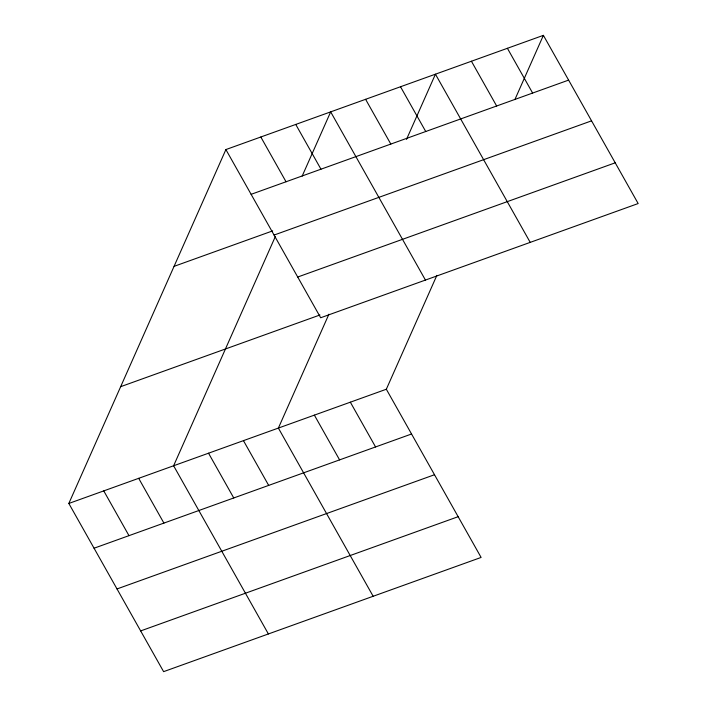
<?xml version="1.0" encoding="UTF-8"?>
<svg xmlns="http://www.w3.org/2000/svg" width="707" height="707" viewBox="0 0 707 707"><rect width="100%" height="100%" fill="white"/><g stroke="black" fill="none" stroke-linecap="round" stroke-linejoin="round"><path stroke-width="1.06" d="M436.864 275.377L386.331 389.239L481.105 557.434L163.609 671.65L68.835 503.455L225.895 149.566L543.391 35.35L638.165 203.545L320.669 317.761L225.895 149.566M275.279 236.686L173.613 465.763L268.386 633.958M302.163 176.105L330.673 111.874L425.446 280.069M328.914 314.208L278.381 428.071L373.155 596.266M406.507 139.385L435.441 74.182L530.215 242.377M514.882 99.581L543.391 35.35M251.118 194.328L568.614 80.112M174.072 266.353L272.681 230.88M274.069 235.06L591.565 120.844M297.718 277.029L615.214 162.813M120.667 386.676L319.944 314.986M68.835 503.455L386.331 389.239M94.058 548.217L411.554 434.001M117.009 588.949L434.505 474.733M140.658 630.918L458.154 516.693M507.405 48.297L532.627 93.059M471.428 61.244L496.65 105.997M400.516 86.749L425.738 131.511M365.599 99.316L390.821 144.078M295.747 124.441L320.969 169.203M260.821 137.008L286.043 181.77M350.345 402.186L375.567 446.948M314.368 415.124L339.59 459.886M243.455 440.638L268.678 485.4M208.538 453.205L233.752 497.958M138.687 478.33L163.909 523.092M103.761 490.897L128.983 535.659"/></g></svg>
